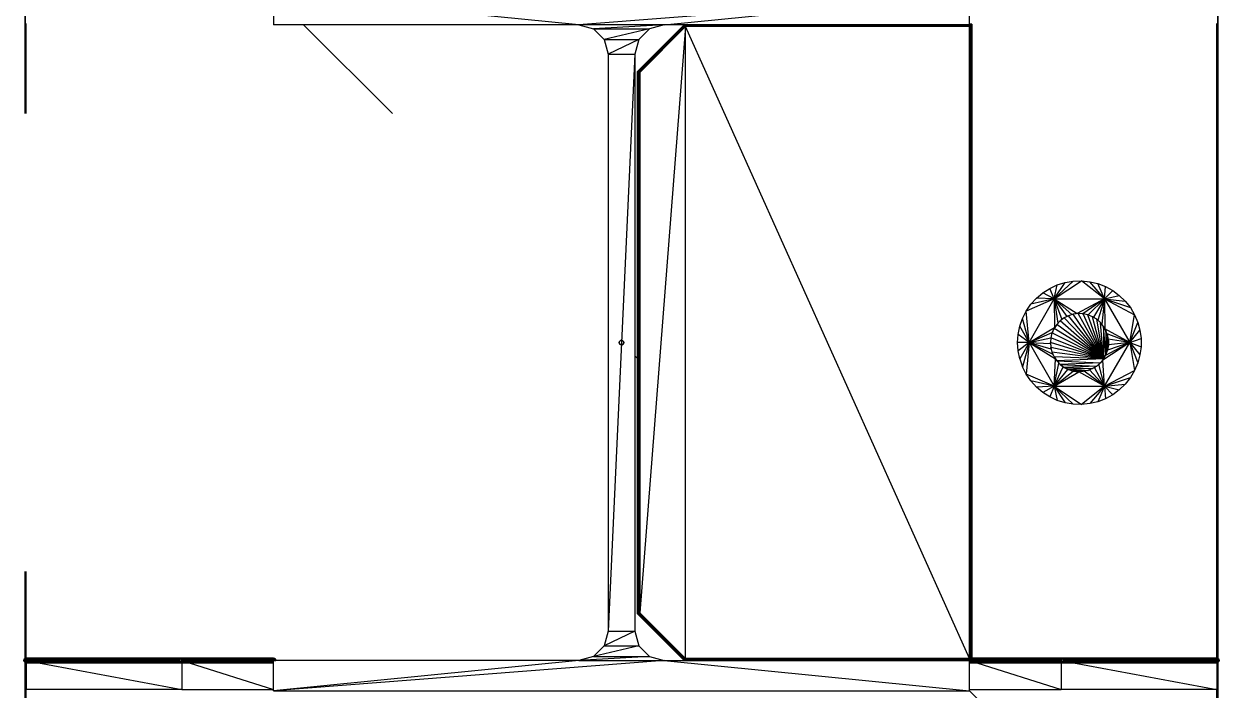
# Model space of a CAD drawing. Header units: millimetres. Extents: x -107267 to 109426, y -98906 to 83910.
# Drawn here: x 55227.5 to 55488.5, y -7660.6 to -7515.2 of the extents above; entities that cross this region are included whole.
import ezdxf

# ---------------------------------------------------------------- set-up
doc = ezdxf.new("R2010")
doc.units = ezdxf.units.MM
doc.layers.add('Top (Plan) View-000-CHÃO', color=254, linetype='Continuous')

# ---------------------------------------------------------------- blocks, each defined once
blk = doc.blocks.new('*U38')
at = {"layer": 'Top (Plan) View-000-CHÃO', "color": 0, "linetype": 'ByBlock', "lineweight": -2}
for p, q in [((154363, 153617.45), (154362.94, 153617.2)), ((154362.94, 153617.2), (154363, 153617.45)), ((154362.94, 153617.2), (154363, 153616.95)), ((154363, 153616.95), (154362.94, 153617.2)), ((154363.19, 153617.63), (154363, 153617.45)), ((154363, 153617.45), (154363.19, 153617.63)), ((154363, 153616.95), (154363.19, 153616.76)), ((154363.19, 153616.76), (154363, 153616.95)), ((154363.44, 153617.7), (154363.19, 153617.63)), ((154363.19, 153617.63), (154363.44, 153617.7)), ((154363.69, 153617.63), (154363.44, 153617.7)), ((154363.44, 153617.7), (154363.69, 153617.63)), ((154363.87, 153617.45), (154363.69, 153617.63)), ((154363.69, 153617.63), (154363.87, 153617.45)), ((154363.69, 153616.76), (154363.87, 153616.95)), ((154363.87, 153616.95), (154363.69, 153616.76)), ((154363.94, 153617.2), (154363.87, 153617.45)), ((154363.87, 153617.45), (154363.94, 153617.2)), ((154363.87, 153616.95), (154363.94, 153617.2)), ((154363.94, 153617.2), (154363.87, 153616.95)), ((154363.19, 153616.76), (154363.44, 153616.7)), ((154363.44, 153616.7), (154363.19, 153616.76)), ((154363.44, 153616.7), (154363.69, 153616.76)), ((154363.69, 153616.76), (154363.44, 153616.7))]:
    blk.add_line(p, q, dxfattribs=at)
blk = doc.blocks.new('*U88')
at = {"layer": 'Top (Plan) View-000-CHÃO', "color": 0, "linetype": 'ByBlock', "lineweight": -2}
for p, q in [((154457.94, 153626.72), (154463.89, 153630.68)), ((154457.94, 153626.72), (154462.08, 153630.62)), ((154457.94, 153626.72), (154460.31, 153630.32)), ((154458.58, 153629.79), (154460.31, 153630.32)), ((154460.31, 153630.32), (154462.08, 153630.62)), ((154462.08, 153630.62), (154463.89, 153630.68)), ((154463.89, 153630.68), (154465.68, 153630.5)), ((154468.93, 153626.72), (154463.89, 153630.68)), ((154465.68, 153630.5), (154467.44, 153630.09)), ((154468.93, 153626.72), (154465.68, 153630.5)), ((154467.44, 153630.09), (154469.12, 153629.44)), ((154468.93, 153626.72), (154467.44, 153630.09)), ((154454.05, 153626.9), (154455.43, 153628.06)), ((154455.43, 153628.06), (154456.95, 153629.03)), ((154457.94, 153626.72), (154455.43, 153628.06)), ((154456.95, 153629.03), (154458.58, 153629.79)), ((154457.94, 153626.72), (154456.95, 153629.03)), ((154457.94, 153626.72), (154458.58, 153629.79)), ((154468.93, 153626.72), (154469.12, 153629.44)), ((154468.93, 153626.72), (154470.7, 153628.57)), ((154468.93, 153626.72), (154472.15, 153627.5)), ((154469.12, 153629.44), (154470.7, 153628.57)), ((154470.7, 153628.57), (154472.15, 153627.5)), ((154472.15, 153627.5), (154473.45, 153626.25)), ((154457.94, 153626.72), (154451.82, 153624.07)), ((154451.82, 153624.07), (154452.84, 153625.56)), ((154452.44, 153617.19), (154457.94, 153626.72)), ((154452.84, 153625.56), (154454.05, 153626.9)), ((154457.94, 153626.72), (154452.84, 153625.56)), ((154457.94, 153626.72), (154454.05, 153626.9)), ((154457.94, 153626.72), (154458.01, 153620.49)), ((154457.94, 153626.72), (154458.73, 153621.46)), ((154457.94, 153626.72), (154459.63, 153622.27)), ((154457.94, 153626.72), (154460.66, 153622.9)), ((154457.94, 153626.72), (154461.79, 153623.32)), ((154457.94, 153626.72), (154462.98, 153623.52)), ((154457.94, 153626.72), (154468.93, 153626.72)), ((154457.94, 153626.72), (154457.94, 153626.72)), ((154458.35, 153626.72), (154458.35, 153626.72)), ((154459.51, 153626.72), (154459.51, 153626.72)), ((154460.11, 153626.72), (154460.11, 153626.72)), ((154461.07, 153626.72), (154461.07, 153626.72)), ((154462.58, 153626.72), (154462.58, 153626.72)), ((154468.93, 153626.72), (154462.98, 153623.52)), ((154463.38, 153626.72), (154463.38, 153626.72)), ((154468.93, 153626.72), (154464.19, 153623.5)), ((154464.87, 153626.72), (154464.87, 153626.72)), ((154468.93, 153626.72), (154465.37, 153623.24)), ((154466.42, 153626.72), (154466.42, 153626.72)), ((154468.93, 153626.72), (154466.48, 153622.77)), ((154467.47, 153626.72), (154467.47, 153626.72)), ((154468.93, 153626.72), (154467.48, 153622.09)), ((154468.04, 153626.72), (154468.04, 153626.72)), ((154468.93, 153626.72), (154468.33, 153621.24)), ((154468.93, 153626.72), (154469.01, 153620.24)), ((154468.93, 153626.72), (154474.43, 153617.19)), ((154468.93, 153626.72), (154475.48, 153623.28)), ((154468.93, 153626.72), (154474.57, 153624.83)), ((154468.93, 153626.72), (154473.45, 153626.25)), ((154473.45, 153626.25), (154474.57, 153624.83)), ((154474.57, 153624.83), (154475.48, 153623.28)), ((154450.42, 153620.76), (154451.01, 153622.46)), ((154451.01, 153622.46), (154451.82, 153624.07)), ((154452.44, 153617.19), (154451.01, 153622.46)), ((154452.44, 153617.19), (154451.82, 153624.07)), ((154459.63, 153622.27), (154459.47, 153622.13)), ((154459.83, 153622.4), (154459.63, 153622.27)), ((154460.66, 153622.9), (154460.44, 153622.77)), ((154460.84, 153622.97), (154460.66, 153622.9)), ((154461.79, 153623.32), (154461.51, 153623.22)), ((154461.92, 153623.35), (154461.79, 153623.32)), ((154462.98, 153623.52), (154462.68, 153623.47)), ((154463.06, 153623.52), (154462.98, 153623.52)), ((154464.19, 153623.5), (154464.01, 153623.5)), ((154464.2, 153623.49), (154464.19, 153623.5)), ((154465.37, 153623.24), (154465.34, 153623.25)), ((154465.56, 153623.16), (154465.37, 153623.24)), ((154466.48, 153622.77), (154466.4, 153622.8)), ((154466.73, 153622.6), (154466.48, 153622.77)), ((154467.48, 153622.09), (154467.36, 153622.17)), ((154467.68, 153621.88), (154467.48, 153622.09)), ((154474.43, 153617.19), (154475.48, 153623.28)), ((154475.48, 153623.28), (154476.19, 153621.62)), ((154450.06, 153618.99), (154450.42, 153620.76)), ((154452.44, 153617.19), (154450.42, 153620.76)), ((154452.44, 153617.19), (154458.01, 153620.49)), ((154452.44, 153617.19), (154457.48, 153619.41)), ((154457.48, 153619.41), (154457.47, 153619.37)), ((154457.6, 153619.64), (154457.48, 153619.41)), ((154458.01, 153620.49), (154457.97, 153620.4)), ((154458.19, 153620.74), (154458.01, 153620.49)), ((154458.73, 153621.46), (154458.64, 153621.33)), ((154458.94, 153621.65), (154458.73, 153621.46)), ((154468.33, 153621.24), (154468.19, 153621.38)), ((154468.47, 153621.03), (154468.33, 153621.24)), ((154469.01, 153620.24), (154468.87, 153620.44)), ((154469.09, 153620.05), (154469.01, 153620.24)), ((154474.43, 153617.19), (154469.01, 153620.24)), ((154469.48, 153619.13), (154469.37, 153619.39)), ((154474.43, 153617.19), (154476.19, 153621.62)), ((154474.43, 153617.19), (154476.66, 153619.88)), ((154476.19, 153621.62), (154476.66, 153619.88)), ((154476.66, 153619.88), (154476.91, 153618.09)), ((154449.94, 153617.19), (154450.06, 153618.99)), ((154450.06, 153615.39), (154449.94, 153617.19)), ((154452.44, 153617.19), (154449.94, 153617.19)), ((154452.44, 153617.19), (154450.06, 153618.99)), ((154452.44, 153617.19), (154450.06, 153615.39)), ((154452.44, 153617.19), (154450.42, 153613.62)), ((154452.44, 153617.19), (154451.01, 153611.92)), ((154452.44, 153617.19), (154451.82, 153610.31)), ((154452.44, 153617.19), (154457.17, 153618.24)), ((154452.44, 153617.19), (154457.6, 153614.69)), ((154452.44, 153617.19), (154458.18, 153613.63)), ((154452.44, 153617.19), (154457.23, 153615.84)), ((154452.44, 153617.19), (154457.09, 153617.04)), ((154452.44, 153617.19), (154457.94, 153607.67)), ((154452.44, 153617.19), (154452.44, 153617.19)), ((154457.09, 153617.1), (154457.09, 153617.04)), ((154457.09, 153617.04), (154457.12, 153616.75)), ((154457.17, 153618.25), (154457.17, 153618.24)), ((154457.17, 153618.24), (154457.17, 153618.19)), ((154474.43, 153617.19), (154468.52, 153613.39)), ((154468.93, 153607.67), (154474.43, 153617.19)), ((154474.43, 153617.19), (154469.15, 153614.42)), ((154469.52, 153618.98), (154469.48, 153619.13)), ((154474.43, 153617.19), (154469.48, 153619.13)), ((154474.43, 153617.19), (154469.57, 153615.55)), ((154469.74, 153617.95), (154469.68, 153618.25)), ((154469.74, 153617.85), (154469.74, 153617.95)), ((154474.43, 153617.19), (154469.74, 153617.95)), ((154469.77, 153616.74), (154469.76, 153616.98)), ((154474.43, 153617.19), (154469.77, 153616.74)), ((154474.43, 153617.19), (154476.91, 153618.09)), ((154474.43, 153617.19), (154475.48, 153611.1)), ((154474.43, 153617.19), (154476.19, 153612.76)), ((154474.43, 153617.19), (154476.66, 153614.5)), ((154474.43, 153617.19), (154476.91, 153616.29)), ((154476.91, 153618.09), (154476.91, 153616.29)), ((154450.42, 153613.62), (154450.06, 153615.39)), ((154457.22, 153615.96), (154457.23, 153615.84)), ((154457.23, 153615.84), (154457.32, 153615.55)), ((154457.54, 153614.86), (154457.6, 153614.69)), ((154457.73, 153614.45), (154457.6, 153614.69)), ((154468.99, 153614.17), (154469.15, 153614.42)), ((154469.15, 153614.42), (154469.17, 153614.49)), ((154469.53, 153615.43), (154469.57, 153615.55)), ((154469.57, 153615.55), (154469.57, 153615.56)), ((154469.76, 153616.71), (154469.77, 153616.74)), ((154476.66, 153614.5), (154476.19, 153612.76)), ((154476.91, 153616.29), (154476.66, 153614.5)), ((154450.42, 153613.62), (154451.01, 153611.92)), ((154451.82, 153610.31), (154451.01, 153611.92)), ((154457.94, 153607.67), (154458.18, 153613.63)), ((154457.94, 153607.67), (154458.95, 153612.7)), ((154457.94, 153607.67), (154459.88, 153611.93)), ((154458.18, 153613.63), (154458.07, 153613.83)), ((154458.18, 153613.63), (154458.32, 153613.46)), ((154458.77, 153612.91), (154458.95, 153612.7)), ((154458.95, 153612.7), (154459.08, 153612.59)), ((154458.95, 153612.7), (154458.95, 153612.7)), ((154459.65, 153612.12), (154459.88, 153611.93)), ((154459.88, 153611.93), (154459.98, 153611.87)), ((154459.88, 153611.93), (154459.98, 153611.88)), ((154459.97, 153611.88), (154459.88, 153611.93)), ((154466.74, 153611.77), (154466.55, 153611.68)), ((154466.55, 153611.68), (154466.74, 153611.77)), ((154466.74, 153611.77), (154466.56, 153611.68)), ((154466.74, 153611.77), (154466.93, 153611.91)), ((154468.93, 153607.67), (154466.74, 153611.77)), ((154467.5, 153612.34), (154467.71, 153612.49)), ((154467.71, 153612.49), (154467.83, 153612.63)), ((154468.93, 153607.67), (154467.71, 153612.49)), ((154468.32, 153613.17), (154468.52, 153613.39)), ((154468.52, 153613.39), (154468.59, 153613.5)), ((154468.93, 153607.67), (154468.52, 153613.39)), ((154476.19, 153612.76), (154475.48, 153611.1)), ((154452.84, 153608.82), (154451.82, 153610.31)), ((154457.94, 153607.67), (154451.82, 153610.31)), ((154457.94, 153607.67), (154460.94, 153611.35)), ((154457.94, 153607.67), (154462.09, 153610.99)), ((154457.94, 153607.67), (154463.29, 153610.84)), ((154460.69, 153611.49), (154460.94, 153611.35)), ((154460.72, 153611.47), (154460.94, 153611.35)), ((154460.94, 153611.35), (154460.73, 153611.47)), ((154460.94, 153611.35), (154460.99, 153611.34)), ((154460.94, 153611.35), (154460.99, 153611.34)), ((154460.99, 153611.34), (154460.94, 153611.35)), ((154460.94, 153611.35), (154460.94, 153611.35)), ((154462.08, 153610.99), (154462.09, 153610.99)), ((154462.08, 153610.99), (154462.09, 153610.99)), ((154462.09, 153610.99), (154462.08, 153610.99)), ((154462.09, 153610.99), (154462.09, 153610.99)), ((154462.09, 153610.99), (154462.09, 153610.99)), ((154462.09, 153610.99), (154462.09, 153610.99)), ((154462.09, 153610.99), (154462.09, 153610.99)), ((154463.24, 153610.85), (154463.29, 153610.84)), ((154463.25, 153610.85), (154463.29, 153610.84)), ((154463.29, 153610.84), (154463.25, 153610.85)), ((154463.29, 153610.84), (154463.56, 153610.86)), ((154463.29, 153610.84), (154463.55, 153610.86)), ((154463.51, 153610.86), (154463.29, 153610.84)), ((154463.29, 153610.84), (154463.29, 153610.84)), ((154468.93, 153607.67), (154463.29, 153610.84)), ((154464.38, 153610.92), (154464.49, 153610.93)), ((154464.39, 153610.92), (154464.49, 153610.93)), ((154464.49, 153610.93), (154464.39, 153610.92)), ((154464.49, 153610.93), (154464.79, 153611.01)), ((154464.49, 153610.93), (154464.78, 153611.01)), ((154464.76, 153611), (154464.49, 153610.93)), ((154464.49, 153610.93), (154464.49, 153610.93)), ((154468.93, 153607.67), (154464.49, 153610.93)), ((154465.5, 153611.2), (154465.66, 153611.24)), ((154465.51, 153611.2), (154465.66, 153611.24)), ((154465.66, 153611.24), (154465.51, 153611.2)), ((154465.66, 153611.24), (154465.91, 153611.37)), ((154465.9, 153611.36), (154465.66, 153611.24)), ((154465.89, 153611.36), (154465.66, 153611.24)), ((154465.66, 153611.24), (154465.66, 153611.24)), ((154468.93, 153607.67), (154465.66, 153611.24)), ((154468.93, 153607.67), (154475.48, 153611.1)), ((154468.93, 153607.67), (154474.57, 153609.55)), ((154474.57, 153609.55), (154473.45, 153608.14)), ((154475.48, 153611.1), (154474.57, 153609.55)), ((154454.05, 153607.49), (154452.84, 153608.82)), ((154457.94, 153607.67), (154452.84, 153608.82)), ((154457.94, 153607.67), (154454.05, 153607.49)), ((154455.43, 153606.32), (154454.05, 153607.49)), ((154457.94, 153607.67), (154455.43, 153606.32)), ((154457.94, 153607.67), (154456.95, 153605.35)), ((154457.94, 153607.67), (154468.93, 153607.67)), ((154457.94, 153607.67), (154458.58, 153604.59)), ((154457.94, 153607.67), (154460.31, 153604.06)), ((154457.94, 153607.67), (154462.08, 153603.76)), ((154457.94, 153607.67), (154463.89, 153603.7)), ((154468.93, 153607.67), (154463.89, 153603.7)), ((154468.93, 153607.67), (154465.68, 153603.88)), ((154468.93, 153607.67), (154467.44, 153604.3)), ((154468.93, 153607.67), (154473.45, 153608.14)), ((154468.93, 153607.67), (154469.12, 153604.95)), ((154468.93, 153607.67), (154470.7, 153605.81)), ((154468.93, 153607.67), (154472.15, 153606.88)), ((154472.15, 153606.88), (154470.7, 153605.81)), ((154473.45, 153608.14), (154472.15, 153606.88)), ((154456.95, 153605.35), (154455.43, 153606.32)), ((154458.58, 153604.59), (154456.95, 153605.35)), ((154460.31, 153604.06), (154458.58, 153604.59)), ((154462.08, 153603.76), (154460.31, 153604.06)), ((154463.89, 153603.7), (154462.08, 153603.76)), ((154465.68, 153603.88), (154463.89, 153603.7)), ((154467.44, 153604.3), (154465.68, 153603.88)), ((154469.12, 153604.95), (154467.44, 153604.3)), ((154470.7, 153605.81), (154469.12, 153604.95))]:
    blk.add_line(p, q, dxfattribs=at)
blk = doc.blocks.new('*U89')
at = {"layer": 'Top (Plan) View-000-CHÃO', "color": 0, "linetype": 'ByBlock', "lineweight": -2}
for p, q in [((154460.11, 153622.6), (154459.24, 153621.96)), ((154460.08, 153622.58), (154460.11, 153622.6)), ((154461.07, 153623.08), (154460.11, 153622.6)), ((154460.11, 153622.6), (154460.13, 153622.61)), ((154468.7, 153613.64), (154460.11, 153622.6)), ((154461.07, 153623.08), (154461.04, 153623.07)), ((154462.1, 153623.4), (154461.07, 153623.08)), ((154461.07, 153623.08), (154461.09, 153623.09)), ((154468.7, 153613.64), (154461.07, 153623.08)), ((154462.1, 153623.4), (154462.07, 153623.39)), ((154463.17, 153623.54), (154462.1, 153623.4)), ((154462.1, 153623.4), (154462.13, 153623.4)), ((154468.7, 153613.64), (154462.1, 153623.4)), ((154463.17, 153623.54), (154463.14, 153623.53)), ((154464.24, 153623.49), (154463.17, 153623.54)), ((154463.17, 153623.54), (154463.19, 153623.54)), ((154468.7, 153613.64), (154463.17, 153623.54)), ((154464.2, 153623.49), (154464.18, 153623.49)), ((154464.24, 153623.49), (154464.21, 153623.49)), ((154465.29, 153623.26), (154464.24, 153623.49)), ((154464.24, 153623.49), (154464.27, 153623.48)), ((154468.7, 153613.64), (154464.24, 153623.49)), ((154465.29, 153623.26), (154465.27, 153623.27)), ((154466.29, 153622.86), (154465.29, 153623.26)), ((154465.29, 153623.26), (154465.32, 153623.25)), ((154468.7, 153613.64), (154465.29, 153623.26)), ((154465.34, 153623.25), (154465.35, 153623.24)), ((154466.29, 153622.86), (154466.27, 153622.87)), ((154467.21, 153622.3), (154466.29, 153622.86)), ((154466.29, 153622.86), (154466.32, 153622.85)), ((154468.7, 153613.64), (154466.29, 153622.86)), ((154467.21, 153622.3), (154467.19, 153622.31)), ((154468.02, 153621.59), (154467.21, 153622.3)), ((154467.21, 153622.3), (154467.23, 153622.28)), ((154468.7, 153613.64), (154467.21, 153622.3)), ((154457.89, 153620.29), (154457.45, 153619.31)), ((154457.88, 153620.26), (154457.89, 153620.29)), ((154458.49, 153621.18), (154457.89, 153620.29)), ((154457.91, 153620.31), (154457.89, 153620.29)), ((154468.7, 153613.64), (154457.89, 153620.29)), ((154458.48, 153621.16), (154458.49, 153621.18)), ((154459.24, 153621.96), (154458.49, 153621.18)), ((154458.51, 153621.2), (154458.49, 153621.18)), ((154468.7, 153613.64), (154458.49, 153621.18)), ((154459.22, 153621.94), (154459.24, 153621.96)), ((154459.26, 153621.98), (154459.24, 153621.96)), ((154468.7, 153613.64), (154459.24, 153621.96)), ((154468.02, 153621.59), (154468, 153621.6)), ((154468.7, 153620.75), (154468.02, 153621.59)), ((154468.02, 153621.59), (154468.04, 153621.56)), ((154468.7, 153613.64), (154468.02, 153621.59)), ((154468.7, 153620.75), (154468.68, 153620.77)), ((154469.22, 153619.81), (154468.7, 153620.75)), ((154468.7, 153620.75), (154468.71, 153620.72)), ((154468.7, 153620.75), (154468.7, 153613.64)), ((154469.22, 153614.58), (154468.7, 153620.75)), ((154469.22, 153619.81), (154469.21, 153619.83)), ((154469.58, 153618.79), (154469.22, 153619.81)), ((154469.22, 153619.81), (154469.23, 153619.78)), ((154469.22, 153619.81), (154469.22, 153614.58)), ((154469.58, 153615.59), (154469.22, 153619.81)), ((154457.18, 153618.26), (154457.09, 153617.19)), ((154457.09, 153617.22), (154457.09, 153617.19)), ((154457.09, 153617.16), (154457.09, 153617.19)), ((154457.09, 153617.19), (154457.18, 153616.12)), ((154468.7, 153613.64), (154457.09, 153617.19)), ((154457.17, 153618.22), (154457.18, 153618.26)), ((154457.45, 153619.31), (154457.18, 153618.26)), ((154457.18, 153618.29), (154457.18, 153618.26)), ((154468.7, 153613.64), (154457.18, 153618.26)), ((154457.44, 153619.28), (154457.45, 153619.31)), ((154457.46, 153619.33), (154457.45, 153619.31)), ((154468.7, 153613.64), (154457.45, 153619.31)), ((154469.58, 153618.79), (154469.57, 153618.82)), ((154469.76, 153617.73), (154469.58, 153618.79)), ((154469.58, 153618.79), (154469.59, 153618.76)), ((154469.58, 153618.79), (154469.58, 153615.59)), ((154469.58, 153618.79), (154469.76, 153616.65)), ((154469.76, 153617.73), (154469.76, 153617.76)), ((154469.76, 153617.73), (154469.76, 153616.65)), ((154469.76, 153617.73), (154469.76, 153617.7)), ((154457.17, 153616.15), (154457.18, 153616.12)), ((154457.18, 153616.09), (154457.18, 153616.12)), ((154457.18, 153616.12), (154457.45, 153615.08)), ((154468.7, 153613.64), (154457.18, 153616.12)), ((154457.44, 153615.1), (154457.45, 153615.08)), ((154457.46, 153615.05), (154457.45, 153615.08)), ((154457.45, 153615.08), (154457.89, 153614.09)), ((154468.7, 153613.64), (154457.45, 153615.08)), ((154469.22, 153614.58), (154468.7, 153613.64)), ((154469.22, 153614.58), (154469.21, 153614.55)), ((154469.58, 153615.59), (154469.22, 153614.58)), ((154469.22, 153614.58), (154469.23, 153614.6)), ((154469.57, 153615.56), (154469.56, 153615.53)), ((154469.58, 153615.59), (154469.57, 153615.56)), ((154469.76, 153616.65), (154469.58, 153615.59)), ((154469.58, 153615.59), (154469.59, 153615.62)), ((154469.76, 153616.65), (154469.76, 153616.68)), ((154469.76, 153616.65), (154469.76, 153616.62)), ((154457.88, 153614.12), (154457.89, 153614.09)), ((154457.91, 153614.07), (154457.89, 153614.09)), ((154457.89, 153614.09), (154458.49, 153613.2)), ((154468.7, 153613.64), (154457.89, 153614.09)), ((154458.48, 153613.22), (154458.49, 153613.2)), ((154468.7, 153613.64), (154458.49, 153613.2)), ((154458.49, 153613.2), (154458.51, 153613.18)), ((154458.49, 153613.2), (154459.24, 153612.42)), ((154458.49, 153613.2), (154468.02, 153612.8)), ((154459.24, 153612.42), (154459.22, 153612.44)), ((154468.02, 153612.8), (154459.24, 153612.42)), ((154459.24, 153612.42), (154459.26, 153612.41)), ((154459.24, 153612.42), (154460.11, 153611.78)), ((154459.24, 153612.42), (154467.21, 153612.09)), ((154460.11, 153611.78), (154460.08, 153611.8)), ((154467.21, 153612.09), (154460.11, 153611.78)), ((154460.11, 153611.78), (154460.13, 153611.77)), ((154460.11, 153611.78), (154461.07, 153611.3)), ((154460.11, 153611.78), (154466.29, 153611.52)), ((154467.21, 153612.09), (154466.29, 153611.52)), ((154467.21, 153612.09), (154467.19, 153612.07)), ((154468.02, 153612.8), (154467.21, 153612.09)), ((154467.21, 153612.09), (154467.23, 153612.1)), ((154468.02, 153612.8), (154468, 153612.78)), ((154468.7, 153613.64), (154468.02, 153612.8)), ((154468.02, 153612.8), (154468.04, 153612.82)), ((154468.7, 153613.64), (154468.68, 153613.61)), ((154468.7, 153613.64), (154468.71, 153613.66)), ((154461.07, 153611.3), (154461.04, 153611.31)), ((154466.29, 153611.52), (154461.07, 153611.3)), ((154461.07, 153611.3), (154461.09, 153611.29)), ((154461.07, 153611.3), (154462.1, 153610.98)), ((154461.07, 153611.3), (154465.29, 153611.12)), ((154462.1, 153610.98), (154462.07, 153610.99)), ((154465.29, 153611.12), (154462.1, 153610.98)), ((154462.1, 153610.98), (154462.13, 153610.98)), ((154462.1, 153610.98), (154463.17, 153610.85)), ((154462.1, 153610.98), (154464.24, 153610.89)), ((154463.17, 153610.85), (154463.14, 153610.85)), ((154464.24, 153610.89), (154463.17, 153610.85)), ((154463.17, 153610.85), (154463.19, 153610.85)), ((154464.24, 153610.89), (154464.21, 153610.89)), ((154465.29, 153611.12), (154464.24, 153610.89)), ((154464.24, 153610.89), (154464.27, 153610.9)), ((154465.29, 153611.12), (154465.27, 153611.11)), ((154466.29, 153611.52), (154465.29, 153611.12)), ((154465.29, 153611.12), (154465.32, 153611.13)), ((154466.29, 153611.52), (154466.27, 153611.51)), ((154466.29, 153611.52), (154466.32, 153611.54))]:
    blk.add_line(p, q, dxfattribs=at)
blk = doc.blocks.new('*U94')
at = {"layer": 'Top (Plan) View-000-CHÃO', "color": 0, "linetype": 'ByBlock', "lineweight": -2}
for p, q in [((154233.18, 153747.45), (154233.19, 153747.45)), ((154233.19, 153747.45), (154233.18, 153747.45)), ((154233.19, 153747.45), (154318.38, 153747.45)), ((154318.38, 153747.45), (154233.19, 153747.45)), ((154233.19, 153747.45), (154233.44, 153747.2)), ((154233.19, 153693.63), (154233.19, 153747.45)), ((154233.19, 153747.45), (154233.19, 153693.63)), ((154233.44, 153747.2), (154233.19, 153747.45)), ((154319.47, 153747.45), (154320.56, 153747.45)), ((154320.56, 153747.45), (154319.47, 153747.45)), ((154420.56, 153747.45), (154493.44, 153747.45)), ((154493.44, 153747.45), (154420.56, 153747.45)), ((154493.44, 153747.45), (154493.44, 153747.45)), ((154493.44, 153747.2), (154493.44, 153747.45)), ((154493.44, 153747.45), (154493.44, 153747.45)), ((154493.44, 153747.45), (154493.44, 153747.2)), ((154493.69, 153747.2), (154493.44, 153747.2)), ((154493.44, 153747.2), (154493.69, 153747.2)), ((154493.69, 153747.2), (154493.69, 153747.2)), ((154493.69, 153747.2), (154493.69, 153693.63)), ((154493.69, 153693.63), (154493.69, 153747.2)), ((154493.69, 153747.2), (154493.69, 153747.2)), ((154233.19, 153667.2), (154233.19, 153692.76)), ((154233.19, 153692.76), (154233.19, 153667.2)), ((154493.69, 153692.76), (154493.69, 153548.24)), ((154493.69, 153548.24), (154493.69, 153692.76)), ((154233.19, 153548.24), (154233.19, 153567.2)), ((154233.19, 153567.2), (154233.19, 153548.24)), ((154233.19, 153486.95), (154233.19, 153547.37)), ((154233.19, 153547.37), (154233.19, 153486.95)), ((154493.69, 153547.37), (154493.69, 153486.95)), ((154493.69, 153486.95), (154493.69, 153547.37)), ((154233.18, 153486.94), (154233.19, 153486.95)), ((154233.19, 153486.95), (154233.18, 153486.94)), ((154233.19, 153486.95), (154233.44, 153487.2)), ((154233.44, 153487.2), (154233.19, 153486.95)), ((154317.15, 153486.95), (154233.19, 153486.95)), ((154233.19, 153486.95), (154317.15, 153486.95)), ((154320.56, 153486.95), (154318.31, 153486.95)), ((154318.31, 153486.95), (154320.56, 153486.95)), ((154493.69, 153486.95), (154420.56, 153486.95)), ((154420.56, 153486.95), (154493.69, 153486.95)), ((154493.69, 153486.95), (154493.44, 153487.2)), ((154493.44, 153487.2), (154493.69, 153486.95)), ((154493.69, 153486.94), (154493.69, 153486.95)), ((154493.69, 153486.95), (154493.69, 153486.94))]:
    blk.add_line(p, q, dxfattribs=at)
blk = doc.blocks.new('*U95')
at = {"layer": 'Top (Plan) View-000-CHÃO', "color": 0, "linetype": 'ByBlock', "lineweight": -2}
for p, q in [((154233.44, 153747.2), (154318.5, 153747.2)), ((154253.91, 153726.72), (154233.44, 153747.2)), ((154233.44, 153693.7), (154233.44, 153747.2)), ((154319.59, 153747.2), (154320.56, 153747.2)), ((154420.56, 153747.2), (154493.44, 153747.2)), ((154493.44, 153693.7), (154493.44, 153747.2)), ((154267.93, 153712.71), (154267.91, 153712.72)), ((154286.94, 153693.7), (154272.97, 153707.66)), ((154233.44, 153667.2), (154233.44, 153686.85)), ((154313.44, 153667.2), (154294.03, 153686.6)), ((154493.44, 153548.31), (154493.44, 153686.85)), ((154366.94, 153613.7), (154366.36, 153614.27)), ((154233.44, 153548.31), (154233.44, 153567.2)), ((154233.44, 153487.2), (154233.44, 153541.46)), ((154453.9, 153526.73), (154439.44, 153541.2)), ((154493.44, 153487.2), (154493.44, 153541.46)), ((154493.44, 153487.2), (154472.96, 153507.67)), ((154233.44, 153487.2), (154317.3, 153487.2)), ((154318.46, 153487.2), (154320.56, 153487.2)), ((154420.56, 153487.2), (154493.44, 153487.2))]:
    blk.add_line(p, q, dxfattribs=at)
blk = doc.blocks.new('*U143')
at = {"layer": 'Top (Plan) View-000-CHÃO', "color": 0, "linetype": 'ByBlock', "lineweight": -2}
for p, q in [((154366.94, 153676.4), (154377.14, 153686.6)), ((154377.14, 153686.6), (154366.94, 153676.4)), ((154377.23, 153686.6), (154367, 153676.37)), ((154367, 153676.37), (154377.23, 153686.6)), ((154377.33, 153686.45), (154367.19, 153676.31)), ((154367.19, 153676.31), (154377.33, 153686.45)), ((154377.27, 153686.6), (154377.33, 153686.45)), ((154377.33, 153686.45), (154377.27, 153686.6)), ((154377.33, 153686.45), (154377.44, 153686.2)), ((154439.69, 153686.45), (154377.33, 153686.45)), ((154377.33, 153686.45), (154439.69, 153686.45)), ((154377.44, 153686.2), (154377.33, 153686.45)), ((154439.44, 153686.7), (154439.94, 153686.7)), ((154439.94, 153686.7), (154439.44, 153686.7)), ((154439.87, 153686.63), (154439.44, 153686.63)), ((154439.44, 153686.63), (154439.87, 153686.63)), ((154439.69, 153686.45), (154439.44, 153686.2)), ((154439.44, 153686.2), (154439.69, 153686.45)), ((154439.87, 153686.63), (154439.69, 153686.45)), ((154439.69, 153686.45), (154439.87, 153686.63)), ((154439.69, 153548.2), (154439.69, 153686.45)), ((154439.69, 153686.45), (154439.69, 153548.2)), ((154439.94, 153686.7), (154439.87, 153686.63)), ((154439.87, 153686.63), (154439.94, 153686.7)), ((154439.87, 153548.2), (154439.87, 153686.63)), ((154439.87, 153686.63), (154439.87, 153548.2)), ((154439.94, 153686.7), (154439.94, 153548.2)), ((154439.94, 153548.2), (154439.94, 153686.7)), ((154366.94, 153557.99), (154366.94, 153676.4)), ((154366.94, 153676.4), (154367, 153676.37)), ((154366.94, 153676.4), (154366.94, 153557.99)), ((154367, 153676.37), (154366.94, 153676.4)), ((154367, 153676.37), (154367, 153558.02)), ((154367, 153558.02), (154367, 153676.37)), ((154367, 153676.37), (154367.19, 153676.31)), ((154367.19, 153676.31), (154367, 153676.37)), ((154367.19, 153676.31), (154367.19, 153558.09)), ((154367.19, 153558.09), (154367.19, 153676.31)), ((154367.19, 153676.31), (154367.44, 153676.2)), ((154367.44, 153676.2), (154367.19, 153676.31)), ((154366.94, 153557.99), (154367, 153558.02)), ((154367, 153558.02), (154366.94, 153557.99)), ((154377.14, 153547.79), (154366.94, 153557.99)), ((154366.94, 153557.99), (154377.14, 153547.79)), ((154367, 153558.02), (154367.19, 153558.09)), ((154367.19, 153558.09), (154367, 153558.02)), ((154367, 153558.02), (154377.23, 153547.79)), ((154377.23, 153547.79), (154367, 153558.02)), ((154367.19, 153558.09), (154367.44, 153558.2)), ((154367.44, 153558.2), (154367.19, 153558.09)), ((154367.19, 153558.09), (154377.33, 153547.95)), ((154377.33, 153547.95), (154367.19, 153558.09)), ((154377.27, 153547.79), (154377.33, 153547.95)), ((154377.33, 153547.95), (154377.27, 153547.79)), ((154377.33, 153547.95), (154377.44, 153548.2)), ((154377.44, 153548.2), (154377.33, 153547.95)), ((154377.33, 153547.95), (154439.44, 153547.95)), ((154439.44, 153547.95), (154377.33, 153547.95)), ((154439.44, 153548.2), (154439.44, 153547.95)), ((154439.69, 153548.2), (154439.44, 153548.2)), ((154439.44, 153547.95), (154439.44, 153548.2)), ((154439.44, 153548.2), (154439.69, 153548.2)), ((154439.44, 153547.95), (154439.44, 153547.79)), ((154439.44, 153547.79), (154439.44, 153547.95)), ((154439.87, 153548.2), (154439.69, 153548.2)), ((154439.69, 153548.2), (154439.87, 153548.2)), ((154439.94, 153548.2), (154439.87, 153548.2)), ((154439.87, 153548.2), (154439.94, 153548.2))]:
    blk.add_line(p, q, dxfattribs=at)
blk = doc.blocks.new('*U144')
at = {"layer": 'Top (Plan) View-000-CHÃO', "color": 0, "linetype": 'ByBlock', "lineweight": -2}
for p, q in [((154377.44, 153686.2), (154367.44, 153558.2)), ((154377.44, 153686.2), (154367.44, 153676.2)), ((154439.44, 153686.2), (154377.44, 153686.2)), ((154439.44, 153548.2), (154377.44, 153686.2)), ((154377.44, 153548.2), (154377.44, 153686.2)), ((154439.44, 153548.2), (154439.44, 153686.2)), ((154367.44, 153676.2), (154367.44, 153558.2)), ((154377.44, 153548.2), (154367.44, 153558.2)), ((154439.44, 153548.2), (154377.44, 153548.2))]:
    blk.add_line(p, q, dxfattribs=at)
blk = doc.blocks.new('*U189')
at = {"layer": 'Top (Plan) View-000-CHÃO', "color": 0, "linetype": 'ByBlock', "lineweight": -2}
for p, q in [((154232.94, 153547.81), (154233, 153548.06)), ((154233, 153548.06), (154232.94, 153547.81)), ((154233, 153547.56), (154232.94, 153547.81)), ((154266.98, 153547.81), (154232.94, 153547.81)), ((154232.94, 153547.81), (154233, 153547.56)), ((154232.94, 153547.81), (154266.98, 153547.81)), ((154233, 153548.06), (154233.19, 153548.24)), ((154233.19, 153548.24), (154233, 153548.06)), ((154267.03, 153548.06), (154233, 153548.06)), ((154233, 153548.06), (154267.03, 153548.06)), ((154233.19, 153547.37), (154233, 153547.56)), ((154267.03, 153547.56), (154233, 153547.56)), ((154233, 153547.56), (154233.19, 153547.37)), ((154233, 153547.56), (154267.03, 153547.56)), ((154233.19, 153548.24), (154233.44, 153548.31)), ((154233.44, 153548.31), (154233.19, 153548.24)), ((154267.2, 153548.24), (154233.19, 153548.24)), ((154233.19, 153548.24), (154267.2, 153548.24)), ((154233.44, 153547.31), (154233.19, 153547.37)), ((154267.2, 153547.37), (154233.19, 153547.37)), ((154233.19, 153547.37), (154233.44, 153547.31)), ((154233.19, 153547.37), (154267.2, 153547.37)), ((154267.44, 153548.31), (154233.44, 153548.31)), ((154233.44, 153548.31), (154267.44, 153548.31)), ((154233.44, 153547.31), (154267.44, 153547.31)), ((154267.44, 153547.31), (154233.44, 153547.31)), ((154266.98, 153547.81), (154267.03, 153548.06)), ((154267.03, 153548.06), (154266.98, 153547.81)), ((154267.03, 153547.56), (154266.98, 153547.81)), ((154266.98, 153547.81), (154267.03, 153547.56)), ((154267.03, 153548.06), (154267.2, 153548.24)), ((154267.2, 153548.24), (154267.03, 153548.06)), ((154267.2, 153547.37), (154267.03, 153547.56)), ((154267.03, 153547.56), (154267.2, 153547.37)), ((154267.2, 153548.24), (154267.44, 153548.31)), ((154267.44, 153548.31), (154267.2, 153548.24)), ((154267.44, 153547.31), (154267.2, 153547.37)), ((154267.2, 153547.37), (154267.44, 153547.31)), ((154287.44, 153548.31), (154267.44, 153548.31)), ((154267.44, 153548.31), (154267.44, 153548.24)), ((154267.44, 153548.31), (154287.44, 153548.31)), ((154267.44, 153548.24), (154267.44, 153548.31)), ((154287.69, 153548.24), (154267.44, 153548.24)), ((154267.44, 153548.24), (154267.44, 153548.06)), ((154267.44, 153548.24), (154287.69, 153548.24)), ((154267.44, 153548.06), (154267.44, 153548.24)), ((154287.87, 153548.06), (154267.44, 153548.06)), ((154267.44, 153548.06), (154267.44, 153547.81)), ((154267.44, 153548.06), (154287.87, 153548.06)), ((154267.44, 153547.81), (154267.44, 153548.06)), ((154287.94, 153547.81), (154267.44, 153547.81)), ((154267.44, 153547.81), (154267.44, 153547.56)), ((154267.44, 153547.81), (154287.94, 153547.81)), ((154267.44, 153547.56), (154267.44, 153547.81)), ((154287.44, 153547.56), (154267.44, 153547.56)), ((154267.44, 153547.56), (154267.44, 153547.37)), ((154267.44, 153547.56), (154287.44, 153547.56)), ((154267.44, 153547.37), (154267.44, 153547.56)), ((154287.44, 153547.37), (154267.44, 153547.37)), ((154267.44, 153547.37), (154267.44, 153547.31)), ((154267.44, 153547.37), (154287.44, 153547.37)), ((154267.44, 153547.31), (154267.44, 153547.37)), ((154267.44, 153547.31), (154287.44, 153547.31)), ((154287.44, 153547.31), (154267.44, 153547.31)), ((154287.69, 153548.24), (154287.44, 153548.31)), ((154287.44, 153548.31), (154287.69, 153548.24)), ((154287.87, 153548.06), (154287.69, 153548.24)), ((154287.69, 153548.24), (154287.87, 153548.06)), ((154287.94, 153547.81), (154287.87, 153548.06)), ((154287.87, 153548.06), (154287.94, 153547.81)), ((154287.93, 153547.79), (154287.94, 153547.81)), ((154287.94, 153547.81), (154287.93, 153547.79))]:
    blk.add_line(p, q, dxfattribs=at)
blk = doc.blocks.new('*U190')
at = {"layer": 'Top (Plan) View-000-CHÃO', "color": 0, "linetype": 'ByBlock', "lineweight": -2}
for p, q in [((154233.44, 153547.31), (154233.44, 153541.46)), ((154236.12, 153547.31), (154267.44, 153541.46)), ((154267.44, 153547.31), (154267.44, 153541.46)), ((154269.01, 153547.31), (154287.44, 153541.46)), ((154267.44, 153541.46), (154233.44, 153541.46)), ((154267.44, 153541.46), (154287.44, 153541.46))]:
    blk.add_line(p, q, dxfattribs=at)
blk = doc.blocks.new('*U191')
at = {"layer": 'Top (Plan) View-000-CHÃO', "color": 0, "linetype": 'ByBlock', "lineweight": -2}
for p, q in [((154439.44, 153548.06), (154459.44, 153548.06)), ((154459.44, 153548.06), (154439.44, 153548.06)), ((154439.44, 153547.81), (154459.44, 153547.81)), ((154459.44, 153547.81), (154439.44, 153547.81)), ((154439.44, 153547.56), (154459.44, 153547.56)), ((154459.44, 153547.56), (154439.44, 153547.56)), ((154439.44, 153547.37), (154459.44, 153547.37)), ((154459.44, 153547.37), (154439.44, 153547.37)), ((154439.44, 153547.31), (154459.44, 153547.31)), ((154459.44, 153547.31), (154439.44, 153547.31)), ((154459.44, 153548.31), (154439.94, 153548.31)), ((154439.94, 153548.31), (154459.44, 153548.31)), ((154439.94, 153548.24), (154459.44, 153548.24)), ((154459.44, 153548.24), (154439.94, 153548.24)), ((154459.44, 153548.24), (154459.44, 153548.31)), ((154493.44, 153548.31), (154459.44, 153548.31)), ((154459.44, 153548.31), (154459.67, 153548.24)), ((154459.44, 153548.31), (154493.44, 153548.31)), ((154459.44, 153548.31), (154459.44, 153548.24)), ((154459.67, 153548.24), (154459.44, 153548.31)), ((154459.44, 153548.06), (154459.44, 153548.24)), ((154459.44, 153548.24), (154459.44, 153548.06)), ((154459.44, 153547.81), (154459.44, 153548.06)), ((154459.44, 153548.06), (154459.44, 153547.81)), ((154459.44, 153547.56), (154459.44, 153547.81)), ((154459.44, 153547.81), (154459.44, 153547.56)), ((154459.44, 153547.37), (154459.44, 153547.56)), ((154459.44, 153547.56), (154459.44, 153547.37)), ((154459.44, 153547.31), (154459.44, 153547.37)), ((154459.67, 153547.37), (154459.44, 153547.31)), ((154459.44, 153547.37), (154459.44, 153547.31)), ((154459.44, 153547.31), (154459.67, 153547.37)), ((154459.44, 153547.31), (154493.44, 153547.31)), ((154493.44, 153547.31), (154459.44, 153547.31)), ((154459.67, 153548.24), (154493.69, 153548.24)), ((154493.69, 153548.24), (154459.67, 153548.24)), ((154459.67, 153548.24), (154459.84, 153548.06)), ((154459.84, 153548.06), (154459.67, 153548.24)), ((154459.84, 153547.56), (154459.67, 153547.37)), ((154459.67, 153547.37), (154459.84, 153547.56)), ((154459.67, 153547.37), (154493.69, 153547.37)), ((154493.69, 153547.37), (154459.67, 153547.37)), ((154459.84, 153548.06), (154493.87, 153548.06)), ((154493.87, 153548.06), (154459.84, 153548.06)), ((154459.84, 153548.06), (154459.89, 153547.81)), ((154459.89, 153547.81), (154459.84, 153548.06)), ((154459.89, 153547.81), (154459.84, 153547.56)), ((154459.84, 153547.56), (154459.89, 153547.81)), ((154459.84, 153547.56), (154493.87, 153547.56)), ((154493.87, 153547.56), (154459.84, 153547.56)), ((154459.89, 153547.81), (154493.94, 153547.81)), ((154493.94, 153547.81), (154459.89, 153547.81)), ((154493.44, 153548.31), (154493.69, 153548.24)), ((154493.69, 153548.24), (154493.44, 153548.31)), ((154493.69, 153547.37), (154493.44, 153547.31)), ((154493.44, 153547.31), (154493.69, 153547.37)), ((154493.69, 153548.24), (154493.87, 153548.06)), ((154493.87, 153548.06), (154493.69, 153548.24)), ((154493.87, 153547.56), (154493.69, 153547.37)), ((154493.69, 153547.37), (154493.87, 153547.56)), ((154493.87, 153548.06), (154493.94, 153547.81)), ((154493.94, 153547.81), (154493.87, 153548.06)), ((154493.94, 153547.81), (154493.87, 153547.56)), ((154493.87, 153547.56), (154493.94, 153547.81))]:
    blk.add_line(p, q, dxfattribs=at)
blk = doc.blocks.new('*U192')
at = {"layer": 'Top (Plan) View-000-CHÃO', "color": 0, "linetype": 'ByBlock', "lineweight": -2}
for p, q in [((154441.01, 153547.31), (154459.44, 153541.46)), ((154459.44, 153547.31), (154459.44, 153541.46)), ((154462.12, 153547.31), (154493.44, 153541.46)), ((154493.44, 153547.31), (154493.44, 153541.46)), ((154439.44, 153541.46), (154459.44, 153541.46)), ((154493.44, 153541.46), (154459.44, 153541.46))]:
    blk.add_line(p, q, dxfattribs=at)
blk = doc.blocks.new('*U212')
at = {"layer": 'Top (Plan) View-000-CHÃO', "color": 0, "linetype": 'ByBlock', "lineweight": -2}
for p, q in [((154287.44, 153693.2), (154287.44, 153686.6)), ((154439.44, 153693.2), (154287.44, 153693.2)), ((154354.12, 153686.6), (154287.44, 153693.2)), ((154439.44, 153693.2), (154354.12, 153686.6)), ((154372.75, 153686.6), (154439.44, 153693.2)), ((154439.44, 153686.6), (154439.44, 153693.2)), ((154354.12, 153686.6), (154287.44, 153686.6)), ((154354.12, 153686.6), (154357.31, 153685.74)), ((154372.75, 153686.6), (154354.12, 153686.6)), ((154372.75, 153686.6), (154357.31, 153685.74)), ((154357.31, 153685.74), (154359.65, 153683.4)), ((154357.31, 153685.74), (154369.56, 153685.74)), ((154369.56, 153685.74), (154359.65, 153683.4)), ((154369.56, 153685.74), (154367.22, 153683.4)), ((154372.75, 153686.6), (154369.56, 153685.74)), ((154439.44, 153686.6), (154372.75, 153686.6)), ((154359.65, 153683.4), (154360.51, 153680.2)), ((154359.65, 153683.4), (154367.22, 153683.4)), ((154367.22, 153683.4), (154360.51, 153680.2)), ((154367.22, 153683.4), (154366.36, 153680.2)), ((154360.51, 153680.2), (154360.51, 153554.2)), ((154366.36, 153680.2), (154360.51, 153554.2)), ((154360.51, 153680.2), (154366.36, 153680.2)), ((154366.36, 153680.2), (154366.36, 153554.2)), ((154360.51, 153554.2), (154359.65, 153550.99)), ((154366.36, 153554.2), (154359.65, 153550.99)), ((154360.51, 153554.2), (154366.36, 153554.2)), ((154366.36, 153554.2), (154367.22, 153550.99)), ((154359.65, 153550.99), (154357.31, 153548.65)), ((154367.22, 153550.99), (154357.31, 153548.65)), ((154359.65, 153550.99), (154367.22, 153550.99)), ((154367.22, 153550.99), (154369.56, 153548.65)), ((154287.44, 153541.2), (154287.44, 153547.79)), ((154354.12, 153547.79), (154287.44, 153547.79)), ((154354.12, 153547.79), (154287.44, 153541.2)), ((154372.75, 153547.79), (154287.44, 153541.2)), ((154357.31, 153548.65), (154354.12, 153547.79)), ((154369.56, 153548.65), (154354.12, 153547.79)), ((154354.12, 153547.79), (154372.75, 153547.79)), ((154357.31, 153548.65), (154369.56, 153548.65)), ((154369.56, 153548.65), (154372.75, 153547.79)), ((154372.75, 153547.79), (154439.44, 153547.79)), ((154372.75, 153547.79), (154439.44, 153541.2)), ((154439.44, 153541.2), (154439.44, 153547.79)), ((154287.44, 153541.2), (154439.44, 153541.2))]:
    blk.add_line(p, q, dxfattribs=at)

msp = doc.modelspace()

# ---------------------------------------------------------------- block references
at = {"layer": 'Top (Plan) View-000-CHÃO'}
for name in ['*U94', '*U95', '*U212', '*U143', '*U144', '*U88', '*U89', '*U38', '*U189', '*U190', '*U191', '*U192']:
    msp.add_blockref(name, (-99005.44, -161201.97), dxfattribs=at)

doc.saveas('drawing.dxf')
